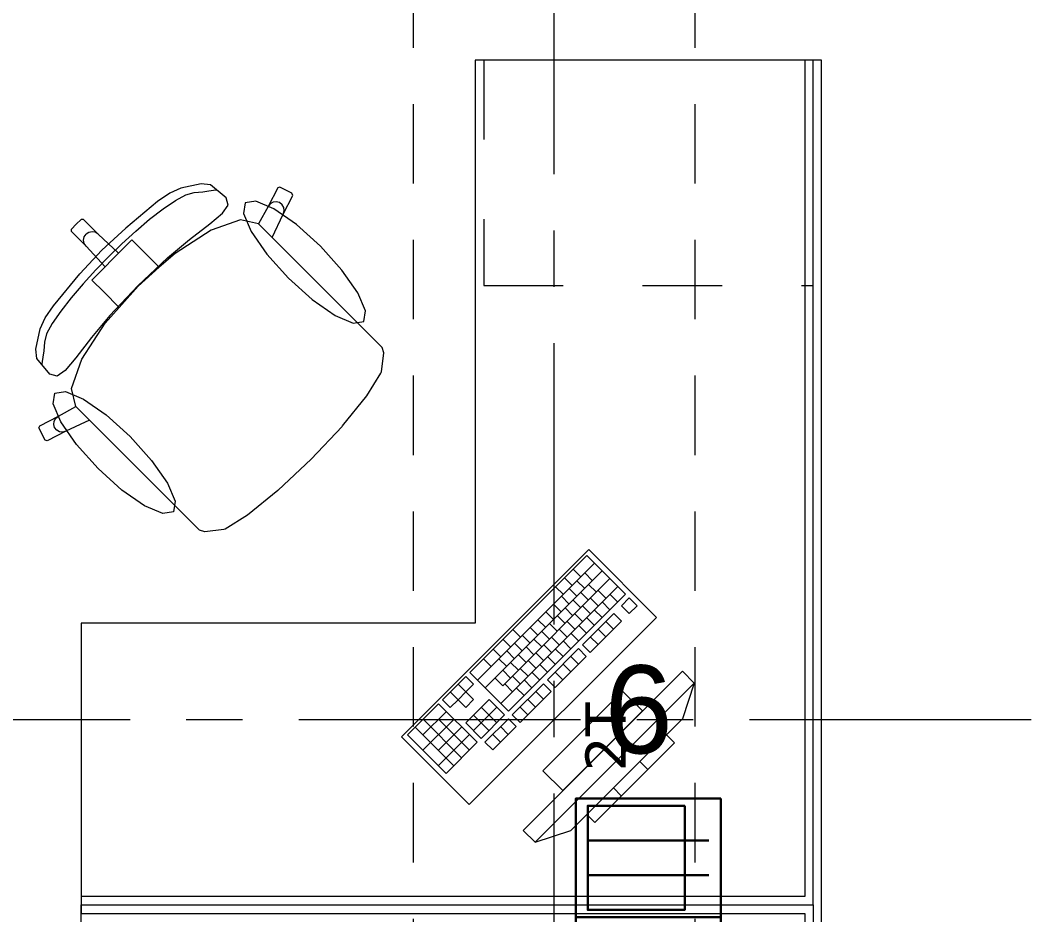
# Model space of a CAD drawing. Header units: inches. Extents: x -19 to 5698, y -728 to 92.
# Drawn here: x 292.872 to 294.668, y 23.335 to 24.923 of the extents above; entities that cross this region are included whole.
import ezdxf

# ---------------------------------------------------------------- set-up
doc = ezdxf.new("R2010")
doc.units = ezdxf.units.IN
doc.header["$MEASUREMENT"] = 0
for name, pattern in [('HIDDEN', [0.375, 0.25, -0.125]), ('Hidden Line', [0.195611, 0.141111, -0.0545]), ('Punto & Raya', [0.65, 0.5, -0.075, 0, -0.075]), ('Rayas', [0.282222, 0.141111, -0.141111])]:
    doc.linetypes.add(name, pattern=pattern)
doc.layers.get('0').update_dxf_attribs({"color": 61})
doc.layers.add('00 conduct tomacorr', color=120, linetype='HIDDEN', lineweight=30)
doc.layers.add('00 IE LUZ EMERGENCIA', color=253, linetype='Continuous', lineweight=0)
for name, color, linetype in [('02 _ ARQ _ ALB _ Ejes Generales', 251, 'Continuous'), ('08 _ STR _ EXT _ 09 Vigas', 251, 'Continuous'), ('Interior - Mobiliario', 7, 'Continuous'), ('Marcador - Secciones', 7, 'Continuous')]:
    doc.layers.add(name, color=color, linetype=linetype)
doc.styles.add('Annotative', font='arial.ttf')

# ---------------------------------------------------------------- blocks, each defined once
blk = doc.blocks.new('CAJA POP UP 6 MODULOS')
at = {"layer": '00 conduct tomacorr', "linetype": 'Continuous'}
for p, q in [((-0.095, -0.165), (-0.095, -0.0151)), ((-0.052, -0.165), (-0.052, -0.0151)), ((0.052, -0.165), (0.052, -0.0151)), ((0.095, -0.165), (0.095, -0.0151)), ((0, -0.165), (0, -0.18))]:
    blk.add_line(p, q, dxfattribs=at)
for points in [[(-0.147, 0), (0.147, 0), (0.147, -0.18), (-0.147, -0.18)], [(0, 0), (0.147, 0), (0.147, -0.18), (0, -0.18)]]:
    blk.add_lwpolyline(points, close=True, dxfattribs=at)
for points in [[(-0.138, -0.045), (-0.009, -0.045), (-0.009, -0.165), (-0.138, -0.165), (-0.138, -0.045)], [(0.009, -0.045), (0.138, -0.045), (0.138, -0.165), (0.009, -0.165), (0.009, -0.045)]]:
    blk.add_lwpolyline(points, dxfattribs=at)
at = {"color": 1, "insert": (-0.1807, -0.168), "char_height": 0.05, "attachment_point": 1, "rotation": 180}
blk.add_mtext_dynamic_manual_height_columns('{\\fVerdana|b0|i0|c0|p34;2T}', width=0.000481, gutter_width=0.1561, heights=[0], dxfattribs=at)

msp = doc.modelspace()

# ---------------------------------------------------------------- linework, layer by layer
at = {"layer": '02 _ ARQ _ ALB _ Ejes Generales', "color": 251, "linetype": 'Punto & Raya', "lineweight": 13, "true_color": 0x636466}
msp.add_line((293.82, 3.05), (293.82, 44.9), dxfattribs=at)
at = {"layer": '08 _ STR _ EXT _ 09 Vigas', "color": 251, "linetype": 'Hidden Line', "lineweight": 13, "true_color": 0x636466}
for p, q in [((293.57, 17.4), (293.57, 29.7)), ((294.07, 17.4), (294.07, 29.7))]:
    msp.add_line(p, q, dxfattribs=at)
at = {"layer": 'Interior - Mobiliario', "color": 175, "linetype": 'Rayas', "lineweight": 13}
for p, q in [((293.6947, 24.8524), (293.6947, 24.4524)), ((293.6947, 24.4524), (294.2797, 24.4524))]:
    msp.add_line(p, q, dxfattribs=at)
at = {"layer": 'Interior - Mobiliario', "color": 175, "linetype": 'Continuous', "lineweight": 13}
for p, q in [((294.2947, 24.8524), (294.2647, 24.8524)), ((294.2647, 24.8524), (294.2647, 23.3674)), ((294.2947, 23.3674), (294.2947, 24.8524)), ((293.1568, 24.625), (293.1375, 24.616)), ((293.1929, 24.6327), (293.1568, 24.625)), ((293.2097, 24.6309), (293.1929, 24.6327)), ((293.2375, 24.6077), (293.2097, 24.6309)), ((293.3289, 24.6257), (293.3119, 24.5926)), ((293.3329, 24.627), (293.3289, 24.6257)), ((293.3543, 24.6162), (293.3329, 24.627)), ((293.1375, 24.616), (293.1158, 24.6011)), ((293.1472, 24.6034), (293.166, 24.6134)), ((293.166, 24.6134), (293.1807, 24.6173)), ((293.1807, 24.6173), (293.1961, 24.6184)), ((293.1961, 24.6184), (293.2069, 24.6204)), ((293.2069, 24.6204), (293.2149, 24.6212)), ((293.2149, 24.6212), (293.2194, 24.622)), ((293.2409, 24.5948), (293.2375, 24.6077)), ((293.3386, 24.5791), (293.3556, 24.6122)), ((293.3556, 24.6122), (293.3543, 24.6162)), ((293.1158, 24.6011), (293.0591, 24.5543)), ((293.1015, 24.57), (293.1253, 24.5885)), ((293.1253, 24.5885), (293.1472, 24.6034)), ((293.2309, 24.5804), (293.2409, 24.5948)), ((293.3119, 24.5926), (293.2946, 24.5616)), ((293.3155, 24.5972), (293.3119, 24.5926)), ((293.3207, 24.6001), (293.3155, 24.5972)), ((293.3265, 24.6008), (293.3207, 24.6001)), ((293.3321, 24.5993), (293.3265, 24.6008)), ((293.3367, 24.5956), (293.3321, 24.5993)), ((293.3396, 24.5905), (293.3367, 24.5956)), ((293.3402, 24.5847), (293.3396, 24.5905)), ((293.0768, 24.5488), (293.1015, 24.57)), ((293.2086, 24.5618), (293.2309, 24.5804)), ((293.319, 24.5373), (293.3386, 24.5791)), ((293.3386, 24.5791), (293.3402, 24.5847)), ((292.9626, 24.5524), (292.9711, 24.561)), ((292.9626, 24.5482), (292.9626, 24.5524)), ((292.9797, 24.5695), (292.9711, 24.561)), ((292.9839, 24.5695), (292.9797, 24.5695)), ((293.01, 24.5434), (292.9839, 24.5695)), ((293.0591, 24.5543), (293.0169, 24.5152)), ((293.1725, 24.5339), (293.2086, 24.5618)), ((293.2626, 24.569), (293.2107, 24.5507)), ((293.2946, 24.5616), (293.2626, 24.569)), ((293.2948, 24.5615), (293.2946, 24.5616)), ((293.2948, 24.5615), (293.319, 24.5373)), ((292.9887, 24.5221), (292.9626, 24.5482)), ((292.9843, 24.5327), (292.9855, 24.5384)), ((292.9855, 24.5384), (292.9888, 24.5433)), ((292.9936, 24.5466), (292.9888, 24.5433)), ((292.9994, 24.5478), (292.9936, 24.5466)), ((293.0051, 24.5467), (292.9994, 24.5478)), ((293.01, 24.5434), (293.0051, 24.5467)), ((293.0465, 24.5095), (293.01, 24.5434)), ((293.0521, 24.5262), (293.0768, 24.5488)), ((293.2107, 24.5507), (293.1468, 24.5093)), ((293.4669, 24.3895), (293.319, 24.5373)), ((292.9854, 24.5269), (292.9843, 24.5327)), ((292.9887, 24.5221), (292.9854, 24.5269)), ((293.0226, 24.4856), (292.9887, 24.5221)), ((293.0287, 24.5034), (293.0521, 24.5262)), ((293.0702, 24.5331), (293.0465, 24.5095)), ((293.0913, 24.5119), (293.0702, 24.5331)), ((293.1331, 24.5012), (293.1725, 24.5339)), ((292.9778, 24.473), (293.0169, 24.5152)), ((293.0287, 24.5034), (293.0059, 24.48)), ((293.0465, 24.5095), (293.0346, 24.4975)), ((293.0804, 24.4517), (293.1331, 24.5012)), ((293.1187, 24.4846), (293.0913, 24.5119)), ((293.1468, 24.5093), (293.1187, 24.4846)), ((292.999, 24.4619), (293.0226, 24.4856)), ((293.0226, 24.4856), (293.0346, 24.4975)), ((293.1187, 24.4846), (293.0809, 24.4512)), ((292.931, 24.4163), (292.9778, 24.473)), ((293.0059, 24.48), (292.9833, 24.4553)), ((292.9833, 24.4553), (292.9621, 24.4306)), ((293.0202, 24.4408), (292.999, 24.4619)), ((293.0804, 24.4517), (293.0309, 24.3989)), ((293.0475, 24.4134), (293.0809, 24.4512)), ((292.9621, 24.4306), (292.9436, 24.4068)), ((293.0475, 24.4134), (293.0202, 24.4408)), ((292.9161, 24.3946), (292.931, 24.4163)), ((293.0228, 24.3853), (293.0475, 24.4134)), ((292.9071, 24.3753), (292.9161, 24.3946)), ((292.9436, 24.4068), (292.9287, 24.3849)), ((293.0309, 24.3989), (292.9982, 24.3596)), ((292.8993, 24.3392), (292.9071, 24.3753)), ((292.9287, 24.3849), (292.9187, 24.3661)), ((292.9814, 24.3214), (293.0228, 24.3853)), ((293.4924, 24.3639), (293.4669, 24.3895)), ((292.9187, 24.3661), (292.9148, 24.3514)), ((292.9982, 24.3596), (292.9703, 24.3235)), ((293.5143, 24.342), (293.4924, 24.3639)), ((292.9012, 24.3224), (292.8993, 24.3392)), ((292.9148, 24.3514), (292.9137, 24.336)), ((293.5172, 24.3327), (293.5143, 24.342)), ((292.9244, 24.2946), (292.9012, 24.3224)), ((292.9117, 24.3252), (292.9109, 24.3172)), ((292.9137, 24.336), (292.9117, 24.3252)), ((292.9703, 24.3235), (292.9517, 24.3012)), ((292.9631, 24.2695), (292.9814, 24.3214)), ((293.5132, 24.2988), (293.5172, 24.3327)), ((292.9109, 24.3172), (292.9101, 24.3126)), ((292.9517, 24.3012), (292.9373, 24.2912)), ((292.9373, 24.2912), (292.9244, 24.2946)), ((293.4874, 24.2566), (293.5123, 24.2967)), ((293.5123, 24.2967), (293.5132, 24.2988)), ((292.9705, 24.2375), (292.9631, 24.2695)), ((293.4438, 24.2029), (293.4874, 24.2566)), ((292.9395, 24.2202), (292.9705, 24.2375)), ((292.9706, 24.2373), (292.9705, 24.2375)), ((292.9706, 24.2373), (292.9948, 24.2131)), ((292.9064, 24.2032), (292.9395, 24.2202)), ((292.9313, 24.2056), (292.932, 24.2114)), ((292.932, 24.2114), (292.9349, 24.2166)), ((292.9349, 24.2166), (292.9395, 24.2202)), ((292.9948, 24.2131), (292.953, 24.1935)), ((293.1426, 24.0652), (292.9948, 24.2131)), ((292.9051, 24.1992), (292.9064, 24.2032)), ((292.9159, 24.1778), (292.9051, 24.1992)), ((292.953, 24.1935), (292.9199, 24.1765)), ((292.9328, 24.2), (292.9313, 24.2056)), ((292.9365, 24.1954), (292.9328, 24.2)), ((292.9416, 24.1925), (292.9365, 24.1954)), ((292.953, 24.1935), (292.9474, 24.1919)), ((293.3883, 24.1438), (293.4432, 24.2021)), ((293.4432, 24.2021), (293.4438, 24.2029)), ((292.9199, 24.1765), (292.9159, 24.1778)), ((292.9474, 24.1919), (292.9416, 24.1925)), ((293.3883, 24.1438), (293.33, 24.0889)), ((293.3292, 24.0883), (293.2755, 24.0447)), ((293.33, 24.0889), (293.3292, 24.0883)), ((293.1682, 24.0397), (293.1426, 24.0652)), ((293.1901, 24.0178), (293.1682, 24.0397)), ((293.2755, 24.0447), (293.2354, 24.0198)), ((293.1994, 24.0149), (293.1901, 24.0178)), ((293.2333, 24.0189), (293.1994, 24.0149)), ((293.2354, 24.0198), (293.2333, 24.0189)), ((293.8778, 23.9728), (293.67, 23.7651)), ((293.9463, 23.9043), (293.8778, 23.9728)), ((293.8915, 23.9591), (293.6838, 23.7514)), ((293.9052, 23.9454), (293.6975, 23.7377)), ((293.8535, 23.9486), (293.8672, 23.9349)), ((293.8742, 23.9418), (293.8879, 23.9281)), ((293.9189, 23.9317), (293.7285, 23.7413)), ((293.8379, 23.933), (293.8517, 23.9193)), ((293.8603, 23.928), (293.874, 23.9142)), ((293.9326, 23.918), (293.7249, 23.7103)), ((293.8224, 23.9174), (293.8361, 23.9037)), ((293.8465, 23.9141), (293.8602, 23.9004)), ((293.8671, 23.9073), (293.8808, 23.8936)), ((293.8809, 23.9212), (293.8947, 23.9075)), ((293.8981, 23.9109), (293.9118, 23.8972)), ((293.7386, 23.6966), (293.9463, 23.9043)), ((293.8326, 23.9003), (293.8463, 23.8866)), ((293.8533, 23.8935), (293.867, 23.8798)), ((293.8843, 23.8971), (293.898, 23.8834)), ((293.9049, 23.8903), (293.9186, 23.8766)), ((293.9188, 23.9041), (293.9325, 23.8904)), ((293.9532, 23.8974), (293.9393, 23.8836)), ((293.9669, 23.8837), (293.9532, 23.8974)), ((293.8049, 23.8726), (293.8186, 23.8589)), ((293.8188, 23.8864), (293.8325, 23.8727)), ((293.8394, 23.8796), (293.8531, 23.8659)), ((293.8566, 23.8694), (293.8703, 23.8557)), ((293.9255, 23.8697), (293.8701, 23.8143)), ((293.8704, 23.8832), (293.8841, 23.8695)), ((293.8911, 23.8764), (293.9048, 23.8627)), ((293.9392, 23.856), (293.9255, 23.8697)), ((293.9393, 23.8836), (293.953, 23.8698)), ((293.953, 23.8698), (293.9669, 23.8837)), ((293.7911, 23.8587), (293.8048, 23.845)), ((293.8117, 23.8519), (293.8254, 23.8382)), ((293.8256, 23.8658), (293.8393, 23.8521)), ((293.8427, 23.8555), (293.8564, 23.8418)), ((293.8772, 23.8626), (293.8909, 23.8489)), ((293.8838, 23.8006), (293.9392, 23.856)), ((293.9116, 23.8559), (293.9254, 23.8422)), ((293.7462, 23.8413), (293.7599, 23.8276)), ((293.7772, 23.8449), (293.7909, 23.8312)), ((293.7979, 23.8381), (293.8116, 23.8244)), ((293.8289, 23.8417), (293.8426, 23.828)), ((293.8495, 23.8349), (293.8632, 23.8212)), ((293.8634, 23.8487), (293.8771, 23.835)), ((293.8978, 23.842), (293.9115, 23.8283)), ((293.7289, 23.824), (293.7426, 23.8103)), ((293.7495, 23.8172), (293.7632, 23.8035)), ((293.7634, 23.831), (293.7771, 23.8173)), ((293.784, 23.8242), (293.7977, 23.8105)), ((293.815, 23.8278), (293.8288, 23.8141)), ((293.8357, 23.821), (293.8494, 23.8073)), ((293.8839, 23.8282), (293.8977, 23.8145)), ((293.7116, 23.8067), (293.7253, 23.793)), ((293.7357, 23.8033), (293.7494, 23.7896)), ((293.7702, 23.8104), (293.7839, 23.7967)), ((293.7873, 23.8001), (293.8011, 23.7864)), ((293.8012, 23.814), (293.8149, 23.8003)), ((293.8632, 23.8074), (293.8078, 23.752)), ((293.8218, 23.8072), (293.8355, 23.7935)), ((293.8769, 23.7937), (293.8632, 23.8074)), ((293.8701, 23.8143), (293.8838, 23.8006)), ((293.6943, 23.7894), (293.708, 23.7756)), ((293.7218, 23.7895), (293.7356, 23.7758)), ((293.7425, 23.7827), (293.7562, 23.769)), ((293.7563, 23.7965), (293.77, 23.7828)), ((293.7735, 23.7863), (293.7872, 23.7726)), ((293.808, 23.7934), (293.8217, 23.7796)), ((293.8215, 23.7383), (293.8769, 23.7937)), ((293.8355, 23.7797), (293.8492, 23.766)), ((293.8493, 23.7936), (293.863, 23.7798)), ((293.67, 23.7651), (293.7386, 23.6966)), ((293.7286, 23.7689), (293.7423, 23.7551)), ((293.7596, 23.7724), (293.7734, 23.7587)), ((294.0474, 23.7675), (293.7646, 23.4847)), ((293.7803, 23.7657), (293.794, 23.7519)), ((293.7941, 23.7795), (293.8078, 23.7658)), ((293.8216, 23.7659), (293.8353, 23.7521)), ((294.0686, 23.7463), (294.0474, 23.7675)), ((293.6631, 23.7582), (293.6216, 23.7167)), ((293.6493, 23.7443), (293.663, 23.7306)), ((293.663, 23.7306), (293.6768, 23.7445)), ((293.6768, 23.7445), (293.6631, 23.7582)), ((293.7148, 23.755), (293.7285, 23.7413)), ((293.732, 23.7448), (293.7457, 23.731)), ((293.8009, 23.7451), (293.7455, 23.6897)), ((293.7458, 23.7586), (293.7595, 23.7449)), ((293.7664, 23.7518), (293.7802, 23.7381)), ((293.7858, 23.4635), (294.0686, 23.7463)), ((293.8146, 23.7314), (293.8009, 23.7451)), ((293.8078, 23.752), (293.8215, 23.7383)), ((294.0686, 23.7463), (294.0474, 23.6827)), ((293.6354, 23.7305), (293.6491, 23.7168)), ((293.663, 23.7306), (293.6491, 23.7168)), ((293.6767, 23.7169), (293.663, 23.7306)), ((293.7526, 23.738), (293.7663, 23.7242)), ((293.7592, 23.676), (293.8146, 23.7314)), ((293.787, 23.7312), (293.8007, 23.7175)), ((293.9414, 23.7322), (293.7999, 23.5907)), ((293.9767, 23.6968), (293.9414, 23.7322)), ((293.6147, 23.7097), (293.5593, 23.6543)), ((293.6832, 23.6412), (293.6147, 23.7097)), ((293.6216, 23.7167), (293.6353, 23.7029)), ((293.6353, 23.7029), (293.6491, 23.7168)), ((293.6491, 23.7168), (293.6629, 23.7031)), ((293.7043, 23.7171), (293.6627, 23.6755)), ((293.6629, 23.7031), (293.6767, 23.7169)), ((293.7317, 23.6896), (293.7043, 23.7171)), ((293.7732, 23.7174), (293.7869, 23.7037)), ((293.6284, 23.696), (293.5868, 23.6545)), ((293.718, 23.7033), (293.6764, 23.6618)), ((293.6904, 23.7032), (293.7178, 23.6758)), ((293.7593, 23.7035), (293.773, 23.6898)), ((293.8353, 23.5554), (293.9767, 23.6968)), ((293.6421, 23.6823), (293.5867, 23.6269)), ((293.587, 23.682), (293.6555, 23.6135)), ((293.6145, 23.6822), (293.6694, 23.6273)), ((293.6627, 23.6755), (293.6901, 23.6481)), ((293.6766, 23.6894), (293.704, 23.6619)), ((293.6901, 23.6481), (293.7317, 23.6896)), ((293.7385, 23.6828), (293.697, 23.6412)), ((293.7523, 23.6691), (293.7385, 23.6828)), ((293.7455, 23.6897), (293.7592, 23.676)), ((294.0474, 23.6827), (293.8494, 23.4847)), ((293.5593, 23.6543), (293.6278, 23.5858)), ((293.5731, 23.6682), (293.6417, 23.5996)), ((293.6695, 23.6549), (293.6141, 23.5995)), ((293.6558, 23.6686), (293.6143, 23.627)), ((293.7107, 23.6275), (293.7523, 23.6691)), ((293.7108, 23.6551), (293.7246, 23.6414)), ((293.7247, 23.6689), (293.7384, 23.6552)), ((294.0191, 23.6544), (293.8777, 23.513)), ((294.0333, 23.6402), (294.0191, 23.6544)), ((293.6278, 23.5858), (293.6832, 23.6412)), ((293.697, 23.6412), (293.7107, 23.6275)), ((293.8919, 23.4988), (294.0333, 23.6402)), ((293.972, 23.6072), (293.9861, 23.5931)), ((293.7999, 23.5907), (293.8353, 23.5554)), ((293.9249, 23.5601), (293.939, 23.546)), ((293.8777, 23.513), (293.8919, 23.4988)), ((293.7646, 23.4847), (293.7858, 23.4635)), ((293.7858, 23.4635), (293.8494, 23.4847)), ((292.9797, 23.3674), (292.9797, 23.3374)), ((294.2647, 23.3674), (292.9797, 23.3674)), ((294.2947, 23.3374), (294.2947, 23.3674)), ((292.9797, 23.3374), (294.2647, 23.3374)), ((294.2647, 23.3374), (294.2647, 21.8524)), ((294.2947, 21.8524), (294.2947, 23.3374))]:
    msp.add_line(p, q, dxfattribs=at)
at = {"layer": 'Interior - Mobiliario', "color": 175, "linetype": 'Continuous', "lineweight": 13, "flags": 128}
for points in [[(294.2797, 23.3524), (294.2797, 24.8524), (293.6797, 24.8524), (293.6797, 23.8524), (292.9797, 23.8524), (292.9797, 23.3524)], [(293.4048, 24.5222), (293.3623, 24.5604), (293.322, 24.5884), (293.2899, 24.602), (293.271, 24.5991), (293.2681, 24.5802), (293.2817, 24.5481), (293.3097, 24.5078), (293.3479, 24.4653), (293.3904, 24.4271), (293.4307, 24.3991), (293.4628, 24.3855), (293.4817, 24.3884), (293.4846, 24.4073), (293.471, 24.4394), (293.443, 24.4797)], [(293.0099, 24.1273), (292.9717, 24.1698), (292.9437, 24.2101), (292.9301, 24.2422), (292.933, 24.2611), (292.9519, 24.264), (292.984, 24.2504), (293.0243, 24.2224), (293.0668, 24.1842), (293.105, 24.1417), (293.133, 24.1014), (293.1466, 24.0693), (293.1437, 24.0504), (293.1248, 24.0475), (293.0927, 24.0611), (293.0524, 24.0891)], [(294.0015, 23.863), (293.8813, 23.9832), (293.5489, 23.6508), (293.6691, 23.5306)], [(294.2797, 23.3524), (294.2797, 21.8524), (293.6797, 21.8524), (293.6797, 22.8524), (292.9797, 22.8524), (292.9797, 23.3524)]]:
    msp.add_lwpolyline(points, close=True, dxfattribs=at)
at = {"layer": 'Marcador - Secciones', "color": 251, "linetype": 'Punto & Raya', "lineweight": 13, "true_color": 0x636466}
msp.add_line((282.1667, 23.6815), (306.4527, 23.6815), dxfattribs=at)

# ---------------------------------------------------------------- block references
at = {"layer": '00 conduct tomacorr', "xscale": 1.432830642179531, "yscale": 1.432830642179531, "zscale": 1.432830642179531, "rotation": 269.9999999999999}
msp.add_blockref('CAJA POP UP 6 MODULOS', (294.116, 23.3306, -0.0006), dxfattribs=at)

# ---------------------------------------------------------------- texts
at = {"layer": '00 IE LUZ EMERGENCIA', "style": 'Annotative'}
msp.add_attdef('6', (293.9092, 23.6215, -0.0007), '', height=0.1562, dxfattribs=at)

doc.saveas('drawing.dxf')
